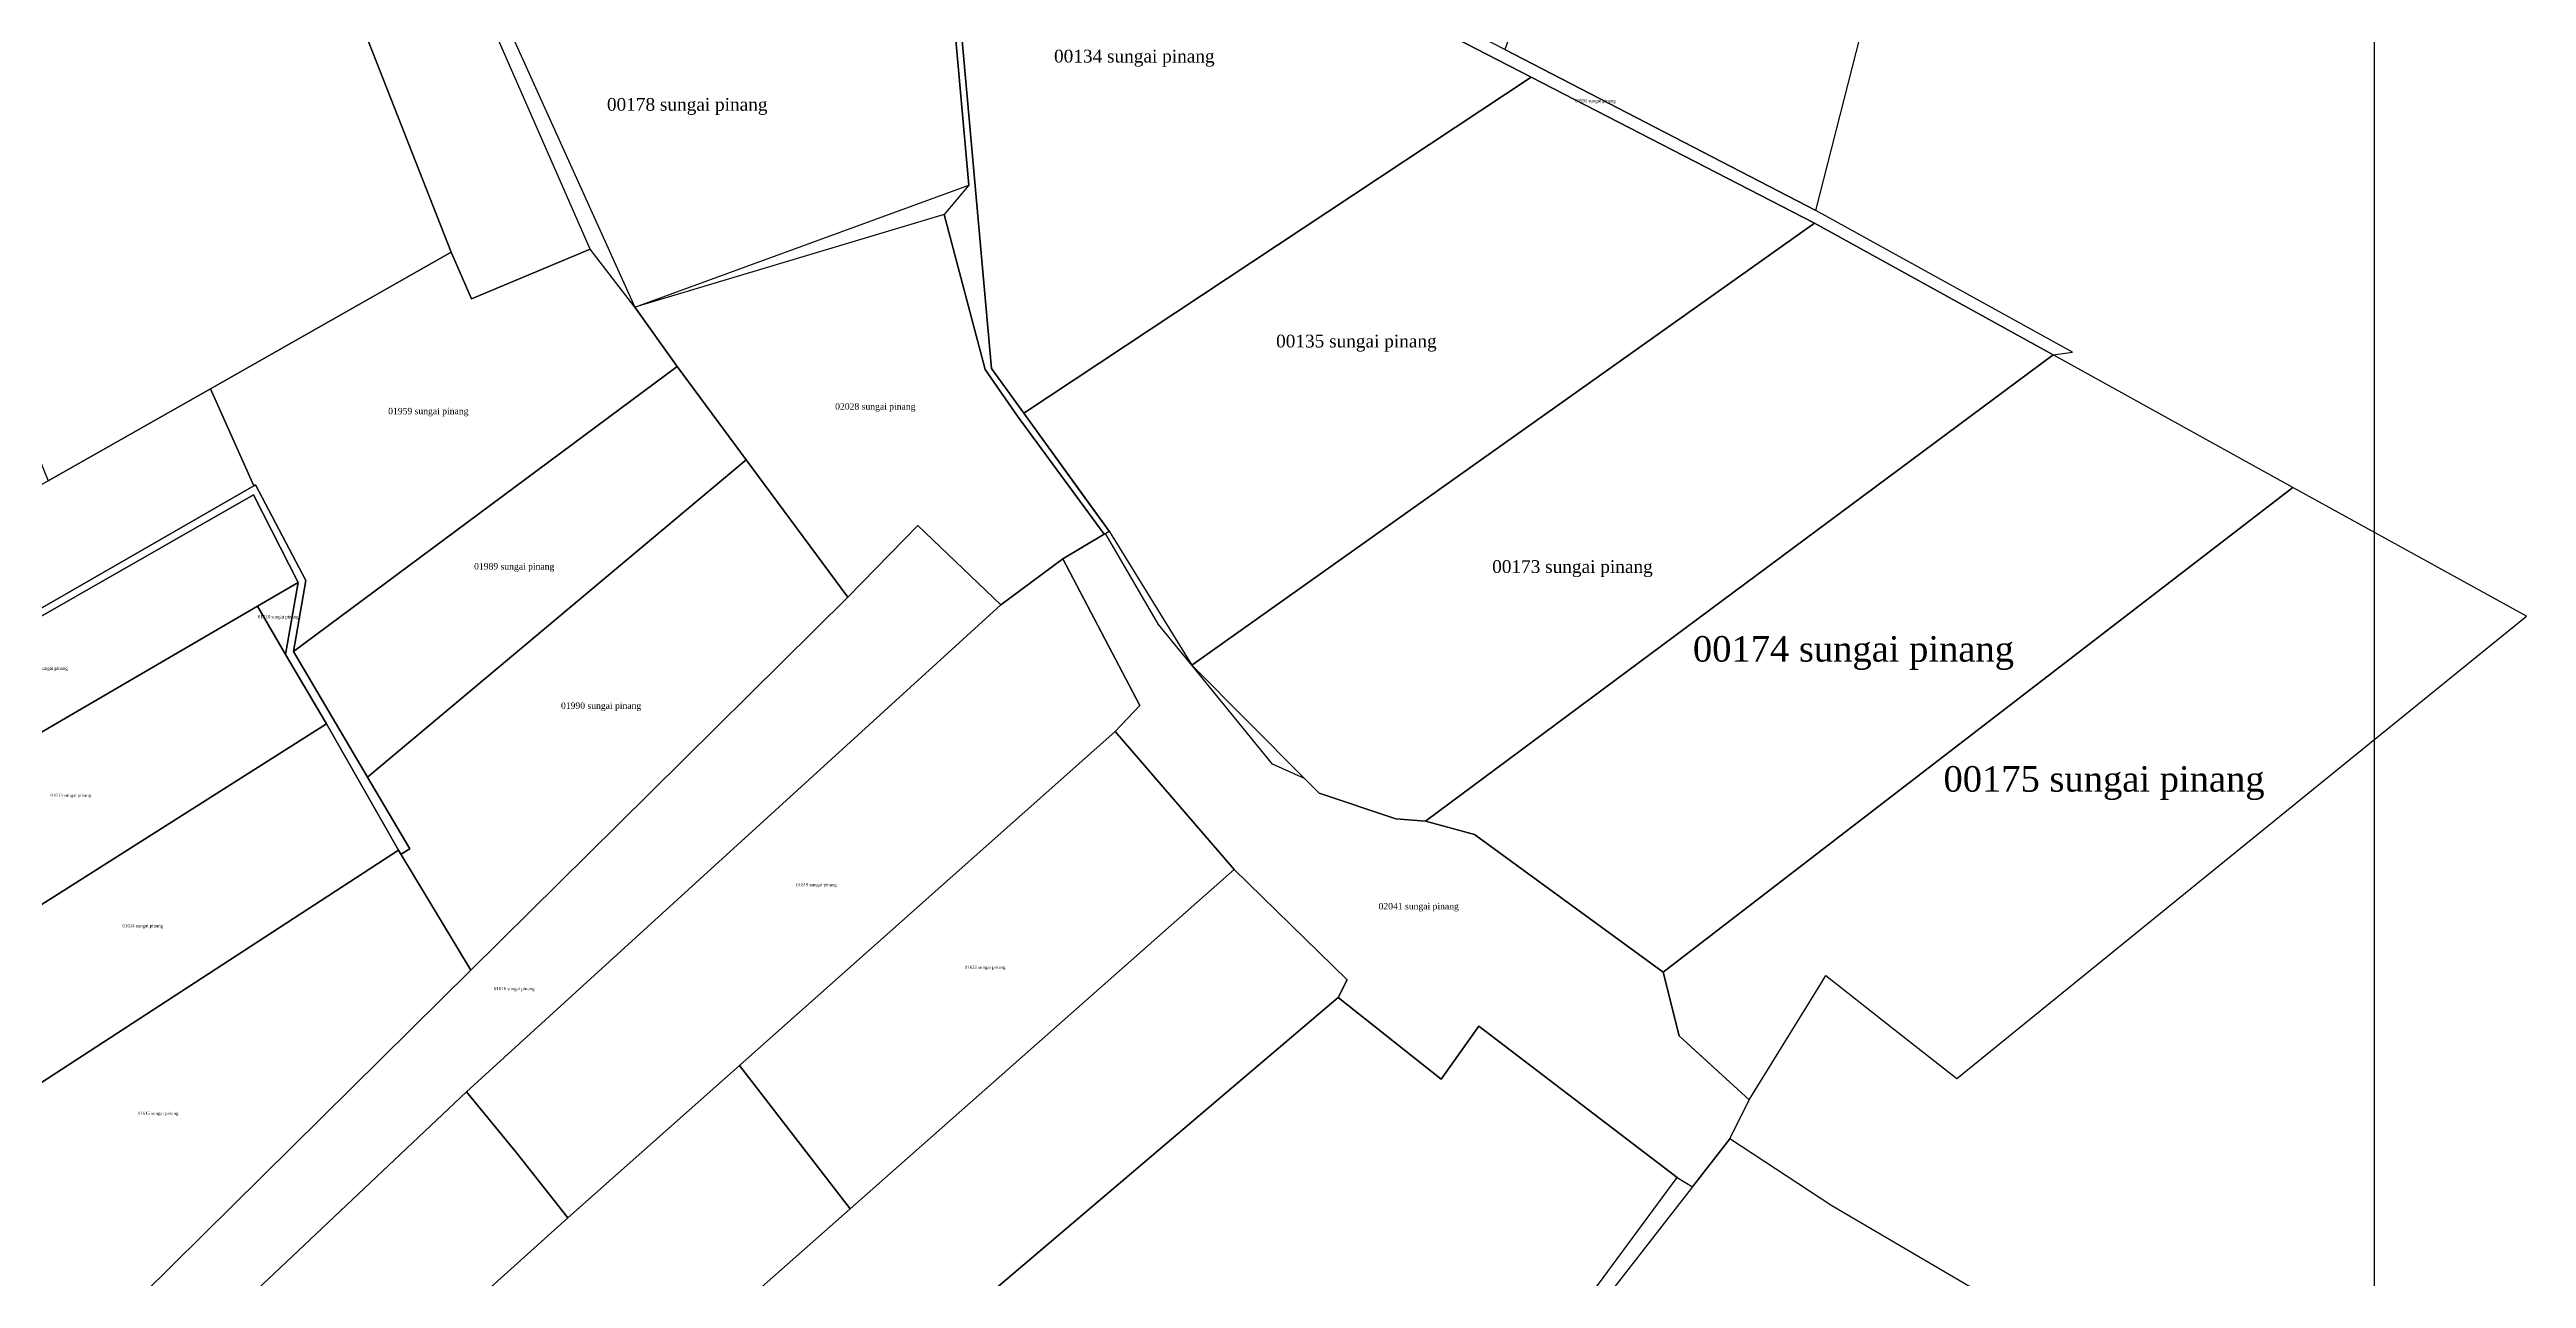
# Model space of a CAD drawing. Extents: x 112679 to 115315, y 1093188 to 1107835.
# Drawn here: x 114538 to 115315, y 1094264 to 1094650 of the extents above; entities that cross this region are included whole.
import ezdxf
from ezdxf.enums import TextEntityAlignment as Align

# ---------------------------------------------------------------- set-up
doc = ezdxf.new("R2010")
doc.units = 0
doc.header["$MEASUREMENT"] = 0
for name, color, linetype in [('020100', 7, 'CONTINUOUS'), ('080201', 7, 'CONTINUOUS'), ('tn_lai', 7, 'CONTINUOUS')]:
    doc.layers.add(name, color=color, linetype=linetype)
doc.styles.get("Standard").update_dxf_attribs({"font": 'times.ttf', "height": 4})
picture_1 = doc.add_image_def('image1.jpg', size_in_pixel=(6552, 8121))

msp = doc.modelspace()

# ---------------------------------------------------------------- linework, layer by layer
at = {"layer": '020100', "color": 5, "linetype": 'Continuous'}
for points in [[(115033.01, 1094756.96), (114994.49, 1094649.56), (115091.91, 1094599.04), (115133.77, 1094762.96), (115119.83, 1094795.98), (115114.88, 1094822.97), (115017.61, 1094799), (115033.01, 1094756.96)], [(114821.8, 1094687.72), (114740.77, 1094671.66), (114677.33, 1094811.5), (114622.67, 1094787.75), (114721.61, 1094568.73), (114826.38, 1094607.02), (114819.76, 1094680.57), (114821.8, 1094687.72)], [(114707.67, 1094586.92), (114620.17, 1094786.55), (114612.44, 1094804.2), (114583.35, 1094791.58), (114664.11, 1094586.07), (114670.44, 1094571.43), (114707.67, 1094586.92)], [(114515.16, 1094569.83), (114537.7, 1094514.33), (114588.59, 1094543.18), (114664.11, 1094586.07), (114613.79, 1094714.12), (114583.35, 1094791.58), (114448.39, 1094734.03), (114481.82, 1094653.93), (114503.08, 1094600.3), (114515.16, 1094569.83)], [(114821.8, 1094687.72), (114819.76, 1094680.57), (114826.38, 1094607.02), (114818.64, 1094597.84), (114831.52, 1094549.26), (114841.65, 1094534.56), (114868.85, 1094497.57), (114870.43, 1094498.51), (114862.02, 1094510.04), (114843.67, 1094535.53), (114833.53, 1094549.55), (114821.76, 1094680.52), (114834.83, 1094727.48), (115002.67, 1094640.92), (115091.51, 1094595.1), (115166.34, 1094553.8), (115172.41, 1094554.71), (115091.91, 1094599.04), (114994.49, 1094649.56), (114833.45, 1094732.49), (114832.94, 1094727.92), (114821.8, 1094687.72)], [(115002.67, 1094640.92), (114834.83, 1094727.48), (114821.76, 1094680.52), (114833.53, 1094549.55), (114843.67, 1094535.53), (115002.67, 1094640.92)], [(114896.35, 1094456.48), (115091.51, 1094595.1), (115002.67, 1094640.92), (114843.67, 1094535.53), (114870.43, 1094498.51), (114896.35, 1094456.48)], [(114855.82, 1094489.83), (114868.85, 1094497.57), (114841.65, 1094534.56), (114831.52, 1094549.26), (114818.64, 1094597.84), (114721.61, 1094568.73), (114734.92, 1094550.13), (114756.53, 1094520.96), (114788.43, 1094477.88), (114810.36, 1094500.36), (114836.42, 1094475.45), (114855.82, 1094489.83)], [(114896.35, 1094456.48), (114931.67, 1094421.04), (114936.27, 1094416.43), (114960.25, 1094408.4), (114969.54, 1094407.57), (115166.34, 1094553.8), (115091.51, 1094595.1), (114896.35, 1094456.48)], [(114664.11, 1094586.07), (114588.59, 1094543.18), (114602.16, 1094512.78), (114602.75, 1094513.06), (114618.54, 1094483.09), (114614.61, 1094460.8), (114734.92, 1094550.13), (114721.61, 1094568.73), (114707.67, 1094586.92), (114670.44, 1094571.43), (114664.11, 1094586.07)], [(115241.56, 1094512.28), (115166.34, 1094553.8), (114969.54, 1094407.57), (114984.95, 1094403.47), (115044.13, 1094360.27), (115241.56, 1094512.28)], [(114588.59, 1094543.18), (114537.7, 1094514.33), (114448.1, 1094462.95), (114461.69, 1094431.99), (114602.16, 1094512.78), (114588.59, 1094543.18)], [(114637.86, 1094421.42), (114756.53, 1094520.96), (114734.92, 1094550.13), (114614.61, 1094460.8), (114637.86, 1094421.42)], [(114756.53, 1094520.96), (114637.86, 1094421.42), (114651.14, 1094398.94), (114648.66, 1094397.43), (114648.29, 1094397.24), (114670.22, 1094360.92), (114716.4, 1094406.55), (114788.43, 1094477.88), (114756.53, 1094520.96)], [(114602.75, 1094513.06), (114602.16, 1094512.78), (114461.69, 1094431.99), (114462.58, 1094430.21), (114602.11, 1094509.98), (114616.05, 1094482.5), (114612.17, 1094459.85), (114624.98, 1094438.17), (114647.53, 1094398.5), (114648.29, 1094397.24), (114648.66, 1094397.43), (114651.14, 1094398.94), (114637.86, 1094421.42), (114614.61, 1094460.8), (114618.54, 1094483.09), (114602.75, 1094513.06)], [(115241.56, 1094512.28), (115044.13, 1094360.27), (115049.1, 1094340.27), (115071.05, 1094320.24), (115080.32, 1094335.25), (115093.54, 1094356.64), (115095.11, 1094359.19), (115116.28, 1094342.53), (115136.16, 1094326.89), (115246.27, 1094416.26), (115314.78, 1094471.87), (115241.56, 1094512.28)], [(114603.3, 1094475.07), (114616.05, 1094482.5), (114602.11, 1094509.98), (114462.58, 1094430.21), (114473.51, 1094399.38), (114603.3, 1094475.07)], [(114670.22, 1094360.92), (114539.34, 1094231.55), (114546.41, 1094207.06), (114668.86, 1094322.78), (114836.42, 1094475.45), (114810.36, 1094500.36), (114788.43, 1094477.88), (114716.4, 1094406.55), (114670.22, 1094360.92)], [(115053.28, 1094292.94), (115059.14, 1094300.48), (115065, 1094308), (115071.05, 1094320.24), (115055.46, 1094334.47), (115049.1, 1094340.27), (115044.13, 1094360.27), (114984.95, 1094403.47), (114969.54, 1094407.57), (114960.25, 1094408.4), (114936.27, 1094416.43), (114931.67, 1094421.04), (114921.61, 1094425.5), (114896.35, 1094456.48), (114885.87, 1094469.26), (114869.2, 1094497.78), (114868.85, 1094497.57), (114855.82, 1094489.83), (114880.03, 1094443.87), (114872.28, 1094435.69), (114909.6, 1094392.45), (114945.06, 1094357.84), (114942.14, 1094352.37), (114974.51, 1094326.71), (114986.32, 1094343.35), (115048.43, 1094295.88), (115053.28, 1094292.94)], [(114700.69, 1094283.22), (114754.43, 1094330.97), (114872.28, 1094435.69), (114880.03, 1094443.87), (114855.82, 1094489.83), (114836.42, 1094475.45), (114668.86, 1094322.78), (114684.62, 1094303.55), (114700.69, 1094283.22)], [(114616.05, 1094482.5), (114603.3, 1094475.07), (114612.17, 1094459.85), (114616.05, 1094482.5)], [(114603.3, 1094475.07), (114473.51, 1094399.38), (114493.36, 1094354.69), (114624.98, 1094438.17), (114612.17, 1094459.85), (114603.3, 1094475.07)], [(114647.53, 1094398.5), (114624.98, 1094438.17), (114493.36, 1094354.69), (114510.98, 1094309.7), (114647.53, 1094398.5)], [(114909.6, 1094392.45), (114872.28, 1094435.69), (114754.43, 1094330.97), (114789.14, 1094286.02), (114909.6, 1094392.45)], [(114670.22, 1094360.92), (114647.53, 1094398.5), (114510.98, 1094309.7), (114531.49, 1094258.7), (114539.34, 1094231.55), (114670.22, 1094360.92)], [(114589.06, 1094109.22), (114604.72, 1094065.54), (114744.31, 1094184.2), (114942.14, 1094352.37), (114945.06, 1094357.84), (114909.6, 1094392.45), (114789.14, 1094286.02), (114589.06, 1094109.22)], [(114837.82, 1094056.02), (114842.26, 1094059.09), (114921, 1094123), (115048.43, 1094295.88), (114986.32, 1094343.35), (114974.51, 1094326.71), (114942.14, 1094352.37), (114744.31, 1094184.2), (114604.72, 1094065.54), (114614.33, 1094041.71), (114625.73, 1094011.97), (114781.3, 1094131.87), (114837.82, 1094056.02)], [(114789.14, 1094286.02), (114754.43, 1094330.97), (114700.69, 1094283.22), (114566.08, 1094162.09), (114578.72, 1094134.41), (114589.06, 1094109.22), (114789.14, 1094286.02)], [(114566.08, 1094162.09), (114700.69, 1094283.22), (114684.62, 1094303.55), (114668.86, 1094322.78), (114546.41, 1094207.06), (114555.83, 1094183.14), (114566.08, 1094162.09)], [(115065, 1094308), (114921, 1094123), (114982.41, 1094085.13), (115143, 1094260), (115097, 1094287), (115065, 1094308)]]:
    msp.add_lwpolyline(points, dxfattribs=at)

# ---------------------------------------------------------------- texts
at = {"layer": '080201', "color": 5, "linetype": 'Continuous'}
for s, height, p in [('00134 sungai pinang', 4, (114878.27, 1094645.49)), ('00178 sungai pinang', 4, (114738.08, 1094630.37)), ('02595 sungai pinang', 1, (115022.85, 1094633.01)), ('00135 sungai pinang', 4, (114947.9, 1094556.15)), ('01959 sungai pinang', 2, (114656.9, 1094535.21)), ('02028 sungai pinang', 2, (114797.06, 1094536.66)), ('00173 sungai pinang', 4, (115015.65, 1094485.45)), ('01989 sungai pinang', 2, (114683.83, 1094486.51)), ('01618 sungai pinang', 1, (114609.83, 1094471.25)), ('00174 sungai pinang', 8, (115103.76, 1094457.64)), ('01617 sungai pinang', 1, (114537.46, 1094455.03)), ('01990 sungai pinang', 2, (114711.08, 1094442.83)), ('00175 sungai pinang', 8, (115182.33, 1094416.87)), ('01613 sungai pinang', 1, (114544.8, 1094415.26)), ('01619 sungai pinang', 1, (114778.61, 1094387.18)), ('02041 sungai pinang', 2, (114967.44, 1094379.96)), ('01614 sungai pinang', 1, (114567.36, 1094374.34)), ('01625 sungai pinang', 1, (114831.48, 1094361.32)), ('01616 sungai pinang', 1, (114683.84, 1094354.63)), ('01615 sungai pinang', 1, (114572.15, 1094315.55))]:
    msp.add_text(s, height=height, dxfattribs=at).set_placement(p, align=Align.CENTER)

# ---------------------------------------------------------------- pictures from other files: only their frames are drawn
at = {"layer": 'tn_lai', "color": 2, "linetype": 'Continuous'}
image = msp.add_image(picture_1, insert=(112679.19, 1095276.05), size_in_units=(2087.86, 2587.84), rotation=-90, dxfattribs=at)
image.dxf.flags = 7

doc.saveas('drawing.dxf')
